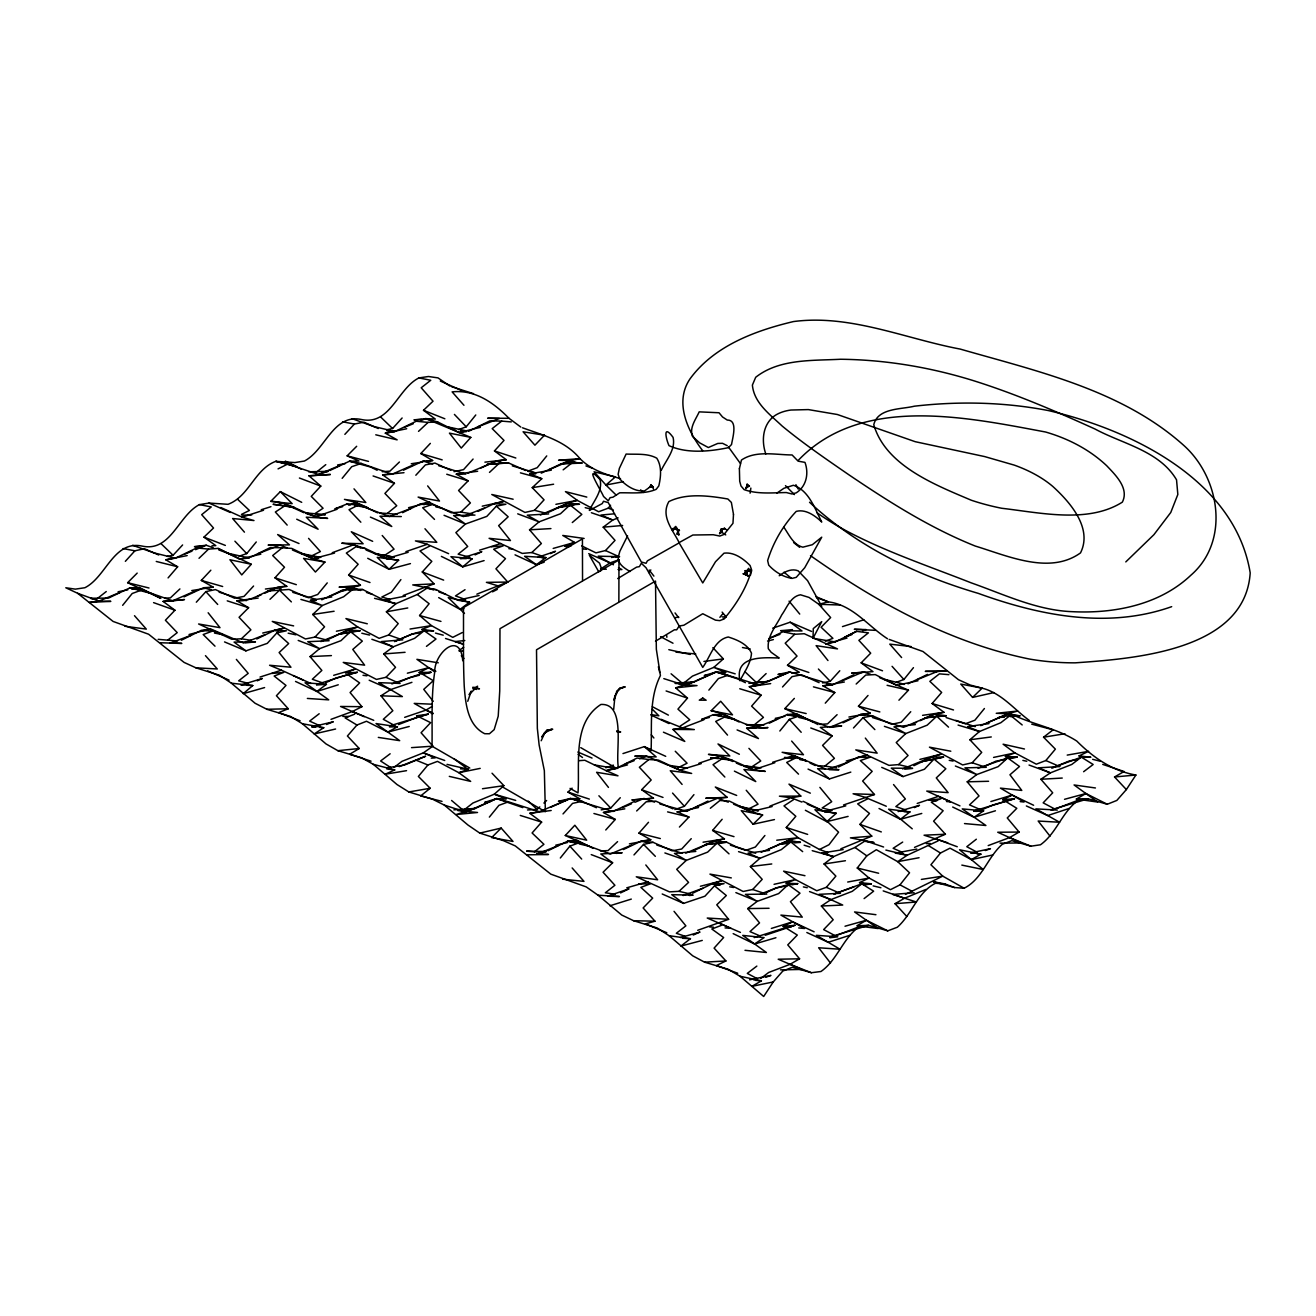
<?xml version="1.0" encoding="UTF-8"?>
<svg xmlns="http://www.w3.org/2000/svg" width="1316" height="1316" viewBox="0 0 1316 1316"><rect width="100%" height="100%" fill="white"/><g stroke="black" fill="none" stroke-linecap="round" stroke-linejoin="round"><path stroke-width="1.5" d="M618.865 601.577L618.981 559.974L499.981 628.686L499.735 691.015L498.221 716.167L494.174 729.64L489.437 733.769L484.716 733.719C467.476 725.165 465.502 703.254 464.235 686.13C463.018 659.974 463.693 633.753 463.446 607.581L582.429 538.886L582.544 580.603M721.694 530.463L721.53 532.635L722.451 528.637M750.564 575.043L750.86 571.786M745.991 574.549L746.485 570.799L746.649 574.615M600.524 571.226L601.067 567.443L599.52 563.133L589.354 555.237L598.796 571.884M462.739 660.78C460.32 629.657 434.181 653.46 434.757 671.736C430.974 696.361 432.438 721.398 432.01 746.205L469.779 768.05M750.087 493.171L750.86 488.072M746.517 487.479L747.241 483.926L746.271 488.581M746.024 574.977L748.639 568.347L744.741 573.48M467.739 701.296L471.293 691.097L469.105 694.683L477.609 686.195L472.888 688.794L477.132 688.054L473.99 687.462M541.189 740.744L544.725 732.93L541.764 736.993L547.226 730.035L544.248 733.094L551.42 729.393L547.16 730.298M747.274 486.788L748.294 484.831L745.629 488.499L749.117 485.604M627.584 535.842L619.803 551.42L618.175 557.573C618.257 564.548 624.755 568.38 630.068 571.522M661.306 470.19C666.192 459.876 675.947 449.43 673.068 437.356C663.001 423.818 665.534 437.948 669.021 445.663C686.903 453.806 709.489 451.585 728.472 447.654L731.531 444.512C732.667 437.586 738.128 419.837 727.238 420.051L722.517 416.958L719.03 412.763L699.207 411.859C695.736 419.491 689.107 427.782 692.561 436.517L699.651 442.85L708.337 447.539L717.779 443.443L722.517 443.311L727.238 445.68M674.121 529.016L675.766 526.384L673.101 530.052M1015.853 716.217C1035.955 725.083 1058.179 729.064 1076.768 741.056C1093.251 757.555 1112.514 771.028 1135.905 775.025L1126.364 789.567L1116.823 800.441L1107.266 804.257L1088.184 798.796L1078.643 800.013C1062.111 811.561 1056.847 833.061 1040.463 844.79L1030.922 846.188L1011.84 840.661L1002.298 844.28C987.526 857.226 982.295 879.137 964.118 888.234L954.577 887.543L945.02 883.957L935.479 883.266C917.301 892.38 912.07 914.275 897.315 927.237L887.757 930.84L868.675 925.329L859.134 926.727C842.75 938.44 837.486 959.94 820.954 971.504L811.413 972.721L792.331 967.26L782.79 971.06L773.232 981.95L763.691 996.475L740.036 976.242L728.209 969.267L704.553 962.16L692.726 955.827L669.071 935.692L657.243 928.027L633.572 920.707L621.744 915.048L598.089 895.225L586.262 886.918L550.779 874.137L515.296 845.925L503.469 840.677L479.797 833.11L467.97 825.033L444.315 805.079L432.487 799.174L408.832 791.952L397.004 784.533L373.349 764.333L361.522 757.769L337.867 750.679L326.039 743.935L302.367 723.718L290.54 716.463L266.885 709.291L255.057 703.237L231.402 683.201L219.575 675.273L195.919 667.821L184.092 662.409L148.593 634.213L113.11 621.448L77.628 593.286L65.8 587.775L75.341 589.14L84.882 587.726C106.218 577.033 113.571 540.119 142.144 546.091C170.735 552.325 178.302 515.527 199.407 504.62L208.964 503.074L228.046 504.308C249.234 496.395 254.58 469.253 275.768 461.34L294.85 462.574L304.391 461.044C325.513 450.121 333.08 413.323 361.653 419.557C390.243 425.529 397.596 388.615 418.916 377.922L428.473 376.508L438.014 377.889L449.842 386.032M615.51 694.289L617.303 691.591L613.93 700.161L615 695.572L613.667 709.571M615.625 694.206L619.672 688.449L616.48 691.722L620.741 688.367L624.935 686.936L620.264 687.972L622.172 688.284M678.151 530.743L677.115 534.461L677.97 529.756L678.859 535.168L677.46 529.164L677.97 530.759L676.243 528.275L678.447 530.726L675.322 528.308M719.474 533.786L721.941 530.299M649.101 487.644L644.593 490.868C635.036 491.921 625.725 485.588 619.556 478.662L618.142 474.286L619.359 468.381L626.12 454.053C636.352 454.579 647.521 453.066 656.783 458.182C661.964 466.325 660.928 476.968 658.79 485.949L656.174 489.338C644.791 494.24 631.828 492.579 619.688 492.809L612.976 497.185L610.081 497.678L608.255 500.837L603.518 496.445C601.84 491.888 582.659 461.094 600.03 479.534C602.942 490.819 593.894 500.738 589.354 510.444L602.267 503.567L603.518 501.264L608.255 502.613L641.336 561.998L646.057 563.297L647.39 560.863L679.138 542.883L702.76 582.955L715.509 561.735L724.014 553.181C733.999 551.832 743.425 558.708 750.071 565.518L751.601 569.844C746.682 587.923 736.121 604.751 724.014 618.981L719.77 620.626L715.509 620.165L702.76 613.733L683.859 625.232L679.138 626.021L676.671 629.838L674.417 629.788L655.5 641.205M719.72 533.441L722.912 528.983M400.903 579.599L391.362 592.249L381.821 597.02L389.701 599.323M648.837 572.575L650.844 569.943M857.259 868.017L866.8 855.844L876.341 849.725L897.709 861.651L909.537 872.804L899.996 884.846L890.455 889.682L869.086 878.035L857.259 868.017L878.627 873.248M122.651 605.327L132.209 593.5L141.75 589.979L172.659 600.82L184.487 599.553L163.118 601.412L174.946 610.229L165.405 620.247L177.232 632.634L167.691 640.152L158.15 639.346M458.61 429.608L466.242 426.795L475.783 414.968M462.327 632.535L452.786 637.355L431.418 625.61L419.59 615.51L429.131 603.699L417.304 594.503L395.935 603.666L386.394 611.792L398.222 623.603L388.681 634.97L379.123 638.342L357.755 627.025L345.927 618.553L367.296 623.784M719.901 617.336L722.764 613.782M560.32 857.999L569.861 846.155L579.402 842.651L610.328 854.018L631.696 845.053M896.262 682.297L903.895 679.5L913.452 667.656M546.749 455.912L537.208 467.69L527.667 471.21L535.546 473.053M489.355 817.104L498.896 805.359L508.437 801.822L539.346 811.709L570.272 798.532L579.813 798.796L567.986 792.1L572.082 788.152M961.832 865.106L983.2 869.514L971.373 859.628L950.004 848.162L940.463 853.031L930.922 864.777L942.75 876.143L964.118 888.234M984.417 708.518L974.876 720.23L965.335 723.767L946.072 717.549M239.101 556.207L246.734 553.592L256.275 541.962M342.16 478.333L351.717 466.703L361.258 463.429L392.168 474.204L413.537 464.778M674.845 809.57L684.386 806.297L693.943 794.65M779.829 731.005L789.37 719.359L798.911 716.085L828.06 726.777M327.24 582.889L317.699 594.487L308.158 597.777M586.804 497.086L565.436 491.625L577.263 500.36L598.632 511.76L608.189 508.173L610.575 505.278M708.863 690.127L718.404 678.562L727.945 675.273L758.855 685.06L789.781 671.917L832.518 684.846L853.903 674.713M764.909 835.495L755.368 847.027L745.827 850.333L730.446 845.185M449.299 776.374L470.667 781.408L458.84 772.706L437.471 761.372L427.914 764.991L418.373 776.456L430.2 788.268L420.659 795.933L442.028 801.395M1024.473 749.001L1003.105 744.198L1014.932 752.9L1036.301 764.185L1045.842 760.533L1055.383 749.133L1043.555 737.207L1053.096 729.821L1031.728 724.145M804.964 875.699L783.596 871.159L795.423 879.582L816.792 890.751L826.333 887.329L835.874 876.111L824.046 863.987L833.587 856.601L854.972 847.471L864.513 841.269L874.054 842.553L850.399 837.864L871.768 836.137L859.94 824.375L869.481 813.436L857.654 803.879L867.195 799.092M798.401 460.222C861.289 394.455 966.553 417.254 1045.578 432.01C1068.115 438.524 1089.582 449.546 1106.707 465.732C1115.475 475.01 1129.391 488.318 1122.351 502.136C1088.102 523.817 1039.936 512.648 1001.739 508.272A172.215 99.424 0 0 1 971.29 500.228C935.314 484.897 885.635 465.782 873.775 424.673C877.805 407.861 900.999 409.506 914.324 406.2C958.887 401.067 1004.322 402.054 1048.424 410.576C1131.151 429.707 1235.017 480.011 1250.2 572.888C1245.15 650.746 1134.162 658.691 1075.271 662.836A156.193 90.179 0 0 1 1029.326 659.02C949.543 642.702 876.489 602.185 810.491 555.648M827.928 852.538L819.49 849.494L798.105 837.7L786.277 827.484L795.818 816.298L783.991 805.885L793.532 799.651M168.086 577.905L177.644 566.768L165.816 559.793L187.185 555.582M685.768 853.163L714.901 840.792L724.442 838.901L712.614 830.412L722.155 819.276M872.409 717.516L903.5 727.337L934.409 714.144L943.95 712.285L932.123 703.501L941.664 692.446L929.836 681.359L939.394 673.858L948.935 674.647M675.322 683.218L694.749 681.704L675.651 687.873L687.478 698.105L677.937 709.127L689.765 719.819L680.224 726.07M378.317 737.404L399.686 740.661L387.858 732.091L366.49 721.25L356.949 725.034L347.408 736.006L359.235 748.508L349.694 754.265L371.063 761.174M752.949 684.254L758.855 685.06L749.314 686.705L761.141 695.21L751.601 706.149L763.428 717.417L753.887 725.165L746.254 724.672L763.774 724.869M539.346 811.709L529.805 813.321L541.633 822.122L532.092 832.979L543.919 844.313L534.378 851.83L526.745 851.189M629.41 843.869L650.778 839.789L638.951 833.11L648.508 822.286M848.919 717.023L870.287 713.19L858.46 706.215L868.017 695.457M321.762 599.783L341.354 590.687L360.452 585.258L348.625 574.993L358.166 564.268L346.338 553.082L355.879 546.814L365.42 548.558L386.789 558.543L398.616 560.238L389.075 569.318L367.707 558.297M470.815 437.389L461.258 448.065L449.43 433.129L470.815 437.389L425.775 418.636L413.948 419.87L421.712 419.574M251.307 564.268L241.749 574.911L229.922 559.744L251.307 564.268L218.094 548.427L208.553 549.101L196.726 547.95L175.357 558.165L165.816 559.793M196.314 602.202L205.872 591.641L215.413 589.584L234.495 598.204L244.036 596.378L253.577 586.031M208.142 612.763L219.986 627.666L198.601 623.981L231.813 639.28L241.354 638.786L250.895 629.854L239.068 617.319L248.609 607.712L236.781 600.738C254.811 602.613 268.629 585.817 286.789 586.344L274.962 577.823L284.503 567.245L272.675 555.533L282.216 547.785L291.757 548.41L313.126 558.724L324.953 562.08L315.412 572.032L303.585 558.379L324.953 562.08M473.086 459.054L463.545 469.631L454.004 471.671M403.19 595.49L434.115 583.843L422.272 571.966L431.829 561.389L420.001 550.976L429.542 546.189M825.264 703.155L834.805 692.561L822.977 685.866L844.346 682.017M563.018 813.93L572.559 803.385L582.1 801.312L596.411 807.728M605.755 829.985L615.296 819.44L603.468 812.466L624.837 808.846M633.983 854.923L643.524 844.395L653.065 842.322L672.163 850.843L681.704 849.001L691.245 838.67M822.599 682.955L830.231 681.293L839.789 670.749M910.754 711.709L901.213 722.237L891.672 724.31L872.574 715.789L860.746 714.407L842.947 722.829M125.349 561.323L134.89 550.812L144.431 548.723L158.759 555.007M386.855 429.756L392.579 428.506L402.12 417.995M467.608 473.267L496.757 460.913L506.298 459.728L494.471 450.927L504.012 440.416L492.184 428.621L501.725 421.104L511.266 421.926M256.735 638.984L274.55 630.348L286.378 630.792L276.837 632.914L267.296 643.36L245.928 650.861L224.542 641.928M513.141 499.225L491.773 494.487L524.969 512.434L534.526 510.312L544.067 499.85L532.24 487.66L541.781 478.695L529.953 473.809L551.322 470.157M415.823 475.24L425.381 464.893L434.922 463.067L450.829 470.256M692.627 893.251L712.219 883.71L724.047 883.645L714.506 885.832L704.948 896.196L683.58 903.401L662.211 893.992M950.81 751.222L929.441 747.159L962.638 764.941L972.179 762.754L981.72 752.39L969.892 739.773L979.449 731.515L1000.818 722.731L1010.359 715.295L1019.9 715.855L1010.195 716.628M601.182 809.883L610.723 808.057L620.28 797.71M782.526 686.968L792.067 676.621L801.609 674.795L819.111 682.659M853.492 727.962L863.033 717.631L872.574 715.789M167.346 556.388L173.07 555.253L182.611 544.956M344.858 434.362L354.399 424.048L363.94 422.189L378.268 428.522M308.964 475.8L330.332 474.484L308.964 475.8L320.791 486.098L311.25 496.395L323.078 508.256L315.133 513.47M565.288 835.512L574.845 825.247L586.673 840.184L565.288 835.512L588.959 846.204L579.237 843.934M293.632 625.89L272.264 621.415L305.46 638.967L315.017 637.059L324.559 626.811L312.731 614.473L322.272 605.524L343.641 596.74L353.181 589.042L362.739 589.535L384.108 600.211L395.935 603.666L374.566 598.352M478.037 511.414L494.059 503.683L505.887 504.258L496.346 506.166L486.805 516.398L465.436 524.031L455.879 532.618L467.706 546.469L458.165 554.168L469.993 557.277M812.663 721.859L784.797 708.633L794.354 698.401M209.244 587.726L213.126 587.101L201.299 580.405L210.84 570.206M426.795 461.39L432.635 460.518L420.807 453.543L430.348 443.377M581.705 545.893L595.951 552.868L605.492 550.549L615.033 540.383L603.205 527.173L612.746 520.034L618.092 517.879M731.301 877.904L709.933 874.104L743.129 891.475L752.67 889.501L762.211 879.335L750.383 866.57L759.941 858.328L781.309 849.626L790.85 841.96L800.391 842.339L794.568 842.865M403.996 472.691L382.627 474.829L394.455 483.334L384.914 493.434L396.741 505.739L387.2 513.487L379.567 512.993M898.927 700.211L908.468 690.193L879.466 677.543M320.857 641.583L338.673 634.296L350.5 631.647L362.328 641.122L352.787 649.43L364.614 665.156L343.246 662.409L376.442 679.418L385.983 677.312L395.524 667.327L383.696 653.953L393.237 646.814L414.622 638.309L424.163 630.742L433.704 630.89L421.877 629.443L431.418 625.61L410.049 629.032M679.418 827.04L688.959 817.055L677.131 811.906L698.5 807.547M296.725 519.228L318.11 529.229L306.283 517.188L327.651 518.372C307.335 517.78 291.247 501.676 270.783 501.347L280.341 491.625L301.709 502.334M653.476 798.22L632.108 799.931L653.476 798.22L641.649 789.699L651.19 779.977L639.362 767.261L648.903 759.513L658.444 760.122L679.829 770.09L691.657 773.446L670.272 770.748L682.099 784.418M863.263 672.295L851.617 673.085L872.985 671.637L861.158 662.836L870.698 653.164L858.871 640.366L868.412 632.848L856.584 631.351L844.757 637.174L851.88 634.641M477.659 471.26L456.29 474.171L468.118 480.866L458.577 490.506L470.404 502.909L460.863 512.089L451.322 512.779L418.11 497.086L439.495 501.034L427.651 485.9M91.051 598.254L108.537 598.073L129.922 587.857L139.463 587.561L160.832 598.352L127.636 582.692L137.177 573.102M329.839 470.519L349.431 461.225L358.972 460.995L347.144 455.846L356.685 446.288M501.182 828.077L491.641 837.585L513.01 841.45L501.182 828.077L479.797 833.11M711.15 710.739L720.691 701.247L732.519 714.868L711.15 710.739C730.709 714.358 747.439 729.87 768.001 727.584L746.633 728.241L758.46 738.556L737.092 729.936M831.811 727.172L841.664 725.922L820.296 727.403L832.123 735.907L822.582 745.415L834.41 758.361L824.852 766.109L817.22 765.632M616.233 853.393L622.155 852.752L600.787 853.969L612.614 862.77L603.073 872.228L614.901 885.273L605.344 892.774L615.214 894.271M889.188 639.428L922.993 651.519L958.476 679.714L970.303 685.06L982.131 688.169L960.762 684.073L972.59 697.414L982.131 688.169C1001.427 692.973 1013.994 709.308 1029.441 720.559M762.622 814.999L741.253 810.64L753.081 824.244L762.622 814.999L750.794 811.61L733.621 804.175M1125.789 561.916L1153.902 534.691L1170.763 512.483L1177.836 494.471L1176.537 479.83C1159.445 450.796 1122.861 444.051 1095.077 429.049C1055.284 411.02 1015.064 393.698 973.33 380.62C930.346 367.279 885.553 359.745 840.529 359.252C812.071 360.765 779.302 358.659 755.697 377.281L752.39 385.078C753.986 403.009 770.09 414.589 782.181 426.055C803.336 443.525 826.02 459.037 848.606 474.599C888.777 501.758 930.083 527.979 975.271 546.058C1007.661 555.878 1049.592 575.125 1080.502 552.901C1092.856 528.226 1070.204 502.35 1052.915 486.542A127.965 73.877 0 0 0 1014.291 465.124L984.681 456.586L915.196 441.683L837.354 414.507L808.337 409.589L790.883 410.033A29.955 17.289 0 0 0 771.62 418.274C762.326 427.503 761.701 442.192 765.797 454.004M199.012 558.297L208.553 549.101M399.422 461.998L389.881 471.177L382.249 471.72M791.558 673.052L799.322 672.229L787.494 665.254L797.035 656.075L785.208 643.195L794.749 634.263L804.29 633.736L837.502 648.903L816.117 645.646L827.961 660.533M636.664 810.969L646.222 801.773L655.763 801.099L672.937 808.83M837.091 714.687L827.55 723.882L819.917 724.425M269.977 599.323L279.518 590.16L291.362 601.905M211.925 545.827L215.808 545.63L203.98 537.125L213.521 528.012L201.693 514.671L211.251 506.94L199.407 504.62M766.126 673.578L756.585 682.724L748.936 683.317L768.412 681.375L789.781 671.917L777.953 674.483L785.718 673.66M865.319 738.079L877.147 753.147L855.778 749.873L888.974 765.369L898.515 764.612L908.073 755.483L896.229 742.537L905.786 733.555L927.155 725.182L936.696 716.282L946.237 715.74L934.409 714.144L920.164 720.675M420.429 420.807L425.775 418.636L435.316 419.08L423.489 410.279L433.03 401.199L421.202 387.776L430.743 380.275L418.916 377.922M496.346 506.166L508.173 516.793L498.632 525.66L510.46 540.547L489.091 538.31L522.288 553.427L531.829 552.539L541.37 543.524L529.542 529.822L539.083 521.86L560.468 513.75L570.009 504.933L579.55 504.258L567.722 503.304L540.366 514.967M617.582 841.631L608.041 850.597L600.409 850.958M856.173 684.024L865.731 675.059L875.272 674.598L896.64 685.34L918.009 680.75M179.914 588.926L170.373 597.892L164.648 598.171M418.521 431.368L428.062 422.403L437.603 421.926L458.971 432.536L466.621 431.566M489.486 472.395L499.027 463.446L508.585 462.952L525.758 470.519M527.519 809.965L537.076 809.439L539.79 806.889M543.886 803.056L546.617 800.506M645.811 864.957L657.638 879.795L636.27 876.785L669.466 891.87L679.007 891.327L688.564 882.411L676.72 869.333L686.278 860.384L707.646 852.126L717.187 842.997L726.728 842.24L736.269 846.83L755.713 853.245M492.036 773.216L503.864 785.668L494.322 794.19L472.954 803.007L463.413 810.459L451.585 800.473M712.861 647.653L723.372 658.872L713.831 667.376L692.463 676.111L682.922 683.777L671.094 673.792M805.376 810.278L826.744 821.645L836.285 813.288L814.917 809.735L838.572 832.189L829.031 844.707L819.49 849.494M231.402 683.201L252.771 685.537L243.23 693.664L264.598 687.577M572.295 522.534L581.837 514.408L570.009 504.933L558.181 507.565L573.727 505.163M677.674 531.977L678.941 530.907M322.469 682.84L312.32 679.253L321.861 670.436L310.033 656.602L319.574 648.673L340.959 640.678L350.5 631.647L360.041 630.759L348.214 629.986L338.673 634.296L360.041 630.759M749.791 569.302L745.333 571.934L750.663 570.108M710.327 808.271L719.885 800.523L729.426 801.115L750.794 811.61L772.163 806.56M316.218 472.362L325.776 464.647M976.34 839.213L966.799 846.714L976.949 852.11M106.267 591.542L96.71 599.043L90.985 598.583M722.879 619.31L726.07 616.826L722.122 612.105M563.149 469.845L572.69 462.377L582.248 463.051L560.863 463.972L541.271 473.151M864.102 898.598L873.643 891.179L861.815 883.809L833.966 894.041M669.071 935.692L690.439 938.686L680.898 946.072L702.267 940.414M879.022 808.485L900.407 819.292L909.948 811.906L888.58 809.175L912.235 828.817M319.179 713.749L309.638 721.102L319.772 725.725M426.45 646.353L435.991 639.017L424.163 630.742L412.336 633.983L394.52 641.501M394.027 767.442L401.972 761.339L423.357 752.851L432.898 746.172L421.071 732.749L430.612 722.665L418.784 716.726L398.501 724.573M756.848 966.092L747.291 973.396L757.44 978.791M1033.619 805.26L1012.234 795.078L1002.693 799.733L1014.521 798.73L993.152 804.931L981.325 810.014L969.497 804.899L979.038 795.966L967.211 781.819L976.752 774.565L998.12 766.669L1007.678 757.934L1017.219 757.128L1005.391 756.585L1014.932 752.9L993.564 757.424M760.122 935.989L749.988 931.613L759.529 922.894L747.702 908.583L757.243 901.345L778.611 893.597L788.169 884.648L797.71 883.645L785.882 883.266L795.423 879.582L774.055 884.319M438.672 597.612L460.057 609.357L469.598 602.152L448.23 597.629L464.482 613.453M760.714 978.479L768.676 972.475L790.044 964.332L799.585 958.788L787.758 944.888L797.299 935.067L785.471 927.698L754.216 937.584M1083.611 771.719L1093.152 764.497L1081.324 757.144L1052.899 767.639M390.145 753.772L380.604 760.977L390.737 767.573M295.524 681.441L316.893 691.476L326.434 684.336L305.065 682.79L328.72 699.865L307.352 698.434M544.166 562.212L536.402 564.696L524.574 556.29L545.943 557.556L536.402 564.696L515.033 554.842M776.95 493.072L783.941 488.269L793.4 485.275C808.83 490.292 814.818 508.618 821.743 522.057C815.262 515.773 805.77 508.864 796.246 511.381C783.267 525.1 773.134 542.537 767.639 560.583L768.741 565.156C774.762 571.802 783.119 576.984 792.002 578.398L796.246 577.346L804.75 567.69L821.743 537.175L812.317 544.725L802.842 547.176C793.285 544.824 789.09 534.724 783.941 527.338M779.22 575.75C784.5 571.802 791.492 568.15 798.121 570.815L807.58 580.652L821.743 606.331L808.995 597.415L800.506 594.799C790.603 596.395 786.919 607.762 781.72 614.934C776.407 625.659 766.883 636.187 768.297 648.706L771.143 652.275L779.22 658.033C762.326 657.391 734.575 655.779 739.921 680.717C744.461 671.917 750.811 663.346 751.502 653.213C747.554 644.083 737.141 639.806 728.258 636.993C714.292 639.823 710.196 657.079 702.76 667.409L646.057 567.772L641.336 563.297L639.379 566.653L636.599 567.13L617.697 578.596M672.509 530.496L676.753 527.469L672.032 529.723L676.276 528.588L673.134 528.407M733.177 933.636L754.562 944.016L764.102 937.601L742.734 935.396L766.389 952.488L745.004 950.317M829.754 937.288L835.479 935.873L823.651 929.59L833.192 919.752L821.365 906.017L830.906 899.618L852.275 891.327L861.815 883.809L871.373 883.793L863.592 885.175M952.685 807.037L974.07 817.269L983.611 810.853L962.243 808.896L985.898 825.494L964.513 823.569M1051.171 810.146L1054.988 809.126L1043.16 802.842L1052.701 792.808L1040.874 779.269L1050.415 772.854L1071.783 764.448L1081.324 757.144L1090.882 757.276L1079.054 755.91L1088.595 751.321L1067.21 755.104M284.898 505.772L273.07 504.291L294.455 507.548L284.898 505.772L275.357 512.023L287.184 525.1M366.062 549.989L374.961 553.674L384.502 555.418L394.06 549.167L382.216 535.497M734.394 771.127L755.762 781.572L743.935 769.531L765.32 771.406L753.476 769.778L732.107 760.22L722.566 758.427L713.025 764.695L724.853 777.032M761.092 767.935L743.606 765.682L751.206 767.228L760.747 760.961L748.919 748.36M417.304 594.503L426.845 588.285L436.386 589.732L457.771 600.228L469.598 602.152M465.025 589.683L455.484 595.918L465.617 599.619M302.367 723.718L323.752 727.715L314.195 733.95L335.58 729.015M458.955 650.482L463.725 647.357M902.694 842.075L893.136 848.294L901.592 852.011M395.129 725.823L383.301 719.293L392.842 710.722L381.015 695.802L390.556 689.617L411.924 682.33M618.964 559.761L610.065 562.87L600.524 569.055L606.347 569.186M724.458 528.16L720.197 530.891L722.023 529.756M404.67 717.335L426.039 710.097L432.405 706.281M887.757 930.84L866.389 920.246L856.848 925.79L868.675 925.329L829.82 936.976M988.184 845.596L1009.553 837.601L1019.094 832.057L1007.266 817.96L1016.807 808.32L1004.98 800.95M1095.438 787.971L1074.07 784.961L1097.725 802.069L1076.356 799.059L1085.897 793.515L1107.266 804.257M1126.364 789.567L1114.537 776.966L1124.078 771.489L1102.709 764.382M971.373 859.628L980.913 854.15L959.545 849.758L971.373 859.628L992.741 854.989M906.856 916.512L895.028 903.697L904.569 898.219L925.938 889.419M740.036 976.242L761.405 980.881L751.864 986.358L773.232 981.95M387.858 732.091L397.416 726.81L376.031 723.553L387.858 732.091L409.243 726.465M905.457 894.403L942.75 876.143L921.365 879.417M919.078 857.719L897.709 861.651L907.25 855.219L938.176 840.858M492.562 591.822L497.333 589.42M423.078 673.118L419.179 672.492L428.736 667.689L435.859 671.308M331.007 719.342L352.375 711.512L361.916 706.708L350.089 692.545L359.63 682.922L347.802 674.615L316.547 684.485M278.054 468.874L287.595 464.104L318.505 474.451L328.046 471.358L308.618 471.77M241.47 514.408L249.415 510.444L237.587 499.29M825.362 768.873L805.77 760.467L796.229 757.687L786.688 762.457L798.516 774.137M748.508 808.929L758.361 810.82L738.967 806.165L748.508 808.929L758.049 804.175L746.221 790.258M410.855 508.486L389.487 516.546L358.561 504.949L349.02 509.72L360.847 522.205M310.839 556.306L320.397 551.552L308.569 538.376M725.083 717.319L734.805 719.49L725.264 716.694L715.707 721.448L727.534 735.101M677.543 767.985L687.084 763.231L675.256 751.255M847.043 638.046L825.675 644.034L835.216 641.928L856.584 631.351M181.295 640.25L200.887 630.578L210.428 628.851L243.641 643.063L265.01 634.69M617.484 767.721L637.076 758.049L648.903 759.513M838.473 766.998L858.065 757.309L867.606 755.039L846.237 761.01M402.581 512.681L420.396 503.913L429.937 502.235L408.569 507.68M468.529 431.335L489.897 420.84L501.725 421.104M620.56 892.922L629.015 888.793L607.63 896.212L619.458 896.525L598.089 895.225M250.797 557.112L270.389 547.538L282.216 547.785M768.676 638.721L782.921 631.779L794.749 634.263M547.982 850.728L567.574 841.204L577.132 840.365L593.154 848.376M790.965 927.188L783.185 926.448L792.726 921.792L814.111 931.81M913.913 765.682L931.728 757.029L941.269 754.134L919.9 759.398M769.284 723.175L787.083 714.555L796.641 713.782L818.009 724.557M907.974 683.843L927.55 674.368M680.767 810.459L686.672 811.33L708.041 801.066M914.521 847.372L945.431 834.245L933.603 821.184L943.144 810.755L931.317 802.234L940.858 798.796L929.03 800.194L936.811 800.802M863.428 883.546L859.545 882.625L869.086 878.035L847.701 882.033M721.349 925.378L711.808 929.014L723.635 937.535L714.095 948.112L725.922 960.96L716.381 965.549L737.75 973.248M623.439 849.527L641.237 841.039L650.778 839.789M336.386 631.219L357.755 627.025L348.214 629.986L326.845 640.086L315.017 637.059M475.076 554.891L481.82 551.7L460.452 558.527L466.374 558.626M548.13 512.5L567.722 503.304L577.263 500.36L555.895 504.324M634.394 801.444L613.009 811.479L570.272 798.532L558.445 801.296L566.209 800.375M183.993 596.888L203.585 587.726L213.126 587.101M766.192 892.659L776.325 887.922L788.169 884.648L799.996 893.202L790.439 901.674L802.266 917.137L780.898 915.097L804.553 928.504L798.73 927.945M257.245 680.816L262.312 678.447L240.943 685.077L246.668 684.402M403.502 470.174L423.094 461.094L432.635 460.518M693.532 850.679L714.901 840.792L726.728 842.24L705.36 844.609L717.187 842.997L729.015 853.854M550.417 553.608L555.484 551.289L537.997 557.244M325.842 682.659L335.975 678.02L357.36 672.295L345.516 673.052L355.073 669.104L333.688 675.305M913.041 723.948L916.594 722.303M696.526 680.898L716.118 671.982L725.659 672.558L713.831 667.376L735.2 673.841M980.716 725.642L1008.072 713.733L1017.613 711.035L996.245 713.305L1008.072 713.733L1019.9 715.855M257.656 596.411L261.21 594.799M264.779 593.187L277.248 587.545L281.131 588.745M373.349 764.333L394.718 769.926L385.177 774.236L406.545 770.666M550.68 807.3L570.272 798.532L582.1 801.312M761.207 852.275L788.564 840.398L798.105 837.7L776.736 840.217M480.718 468.085L496.757 460.913L502.58 462.771M914.423 807.58L919.489 805.31L898.121 811.561M768.972 849.1L788.564 840.398L800.391 842.339M693.219 935.051L699.98 932.057L680.553 937.551M394.784 641.484L412.336 633.983L420.1 632.848M986.704 723.126L1008.072 713.733L1011.955 714.966M194.028 591.509L172.659 600.82L163.118 601.412M329.526 596.493L350.895 587.232L360.617 590.489M622.567 807.662L631.466 803.813M635.019 802.266L643.935 798.434L654.611 802.151M765.188 935.281L795.012 925.28L783.185 926.448M549.035 469.73L570.404 460.584L579.961 458.626C590.966 469.845 605.804 474.615 620.51 478.613M829.837 727.419L851.205 718.306M842.075 680.915L863.444 671.818L870.567 674.351M840.858 848.804L871.768 836.137M318.505 474.451L339.89 465.436M1171.684 606.66C1108.105 629.229 1039.92 615.724 978.364 593.401C916.545 575.256 856.979 546.485 809.537 502.251M386.772 767.853L404.259 765.122L425.644 756.239L399.192 766.636M184.898 554.102L192.021 551.141M195.591 549.66L206.267 545.235L213.389 547.884M120.381 592.2L98.996 601.083L89.455 602.415L110.824 601.363L98.996 601.083L77.628 593.286M568.923 546.897L565.025 546.354L574.582 542.406L562.755 535.447L584.123 538.458M696.213 807.037L717.598 798.22L727.139 797.332L715.312 787.017L736.68 795.44M834.344 893.959L853.887 886.902M404.407 427.371L413.306 423.719M1051.698 768.133L1069.497 760.878L1077.278 759.562M777.542 718.914L756.174 727.6L746.633 728.241M917.515 679.55L937.107 671.604L946.648 670.716L925.28 671.357L937.107 671.604M358.561 504.949L346.733 504.094L334.906 508.848L342.686 506.627M476.853 594.158L507.762 582.067L495.935 568.808L505.492 558.658L493.648 549.233L503.205 545.86L491.378 546.749M271.869 673.447L283.697 672.427L274.139 676.029L285.983 685.439L276.426 695.736L288.253 708.765L278.712 712.581L300.097 720.773M527.124 854.841L548.492 854.446L536.665 854.216L558.033 845.678M424.278 504.67L420.396 503.913L432.224 504.456L463.15 516.481L484.518 507.96M326.533 724.474L333.293 721.777L311.925 726.86L315.856 727.139M258.561 553.526L279.93 545.087L287.053 547.9M978.035 768.231L1007.678 757.934L1019.505 766.488L1009.948 774.779L1021.775 790.423L1000.407 788.12L1024.062 802.036L1020.18 801.609M354.662 714.177L345.121 717.911L356.949 725.034M478.07 426.762L499.438 418.488L487.611 418.258L508.979 418.291L520.807 427.058M769.876 806.149L789.468 798.532M760.303 894.14L776.325 887.922L787.988 885.586M859.134 926.727L837.173 935.215M697.694 930.297L728.62 919.325L716.776 904.816L726.333 895.538L714.506 885.832M1078.643 800.013L1056.682 808.468M703.879 719.77L682.51 727.945L672.97 729.426L684.797 741.434L663.428 732.19M771.094 637.701L779.993 634.328M785.339 632.305L792.462 629.624L780.635 630.709L802.003 630.956L790.176 622.205L772.689 628.193M902.595 768.955L931.728 757.029L943.556 757.111L922.187 761.553L943.556 757.111M332.224 552.72L353.593 544.808L365.42 548.558M825.297 641.172L832.929 638.342L821.102 627.255L830.643 617.566L818.815 604.291L828.356 601.873C852.965 604.982 867.968 626.136 887.494 638.754M191.346 635.233L169.978 643.146L181.805 643.392L160.437 642.767M214.492 633.078L222.256 634.509L212.715 631.022L203.174 634.542L215.001 646.172M683.086 895.538L702.678 888.3M985.388 850.531L990.455 848.672L971.027 852.867M625.248 763.938L634.148 760.697M639.494 758.756L646.617 756.157L667.985 765.188M765.879 977.245L770.946 975.403L749.577 979.811M843.54 804.964L874.466 794.535L862.638 781.046L872.179 771.373L860.351 760.582L869.892 757.276L858.065 757.309M447.012 764.382L468.381 769.284L458.84 772.706L480.208 768.38M576.244 462.59L570.404 460.584L560.863 463.972L572.69 462.377M862.572 630.841L866.125 629.574L854.298 629.295L862.079 629.673M828.932 769.005L848.524 762.046M337.192 509.226L315.824 516.76L305.674 513.306M391.839 683.925L421.465 673.562L431.006 672.328L423.242 674.269M605.788 767.771L613.42 765.139M432.224 504.456L422.683 507.746L434.51 519.409M746.188 487.298L749.528 486.147M881.72 767.376L903.089 776.588L924.457 769.235L934.015 759.085L945.842 768.791L936.285 777.92L948.129 792.627L926.744 791.08L959.956 805.902M405.887 551.634L427.256 544.298L448.624 553.674M422.321 716.101L416.498 715.822L428.325 714.111L389.47 725.971M698.911 763.231L720.28 755.993L732.107 760.22L722.402 759.102M917.203 803.434L938.571 796.312L950.399 801.839L946.517 801.543M1051.27 809.751L1088.184 798.796L1076.356 799.059M1069.102 808.452L1047.733 815.558L1026.348 805.951M774.861 762.721L753.476 769.778L743.343 766.044M622.962 753.575L644.33 746.616L665.715 756.322M220.792 507.499L242.16 517.172L263.529 510.246M849.593 935.363L828.225 942.289L806.84 932.518M260.042 677.049L281.41 670.173L302.779 679.944M808.057 769.087L829.425 778.94L850.81 772.114M649.314 487.265L652.473 486.262M842.47 626.597L863.839 619.787M261.242 509.736L270.964 506.66M276.788 504.834L282.627 502.992M479.55 550.203L500.919 543.508M316.893 691.476L338.261 684.797M609.917 905.786L631.302 899.091M973.725 811.018L1014.521 798.73M771.357 928.438L792.726 921.792M772.574 762.277L793.943 755.647L805.77 760.467L799.947 759.661M701.198 763.642L679.829 770.09L669.68 765.896M990.866 801.543L1012.234 795.078M974.07 817.269L995.439 810.788M754.562 944.016L775.93 937.732M384.502 555.418L394.372 557.244L374.961 553.674L386.789 558.543L408.174 552.292M484.107 560.6L462.739 566.867L441.37 556.388M626.729 887.839L648.097 881.671M348.51 504.966L356.274 502.728L368.102 507.762L354.514 505.426M611.595 557.523L615.411 556.438M638.556 883.99L650.384 883.826L640.843 887.379L652.67 898.137L643.129 907.958L654.957 921.2L645.399 923.881L666.784 932.731M553.197 548.427L574.582 542.406M845.02 926.234L866.389 920.246L878.216 928.553L860.73 926.3M418.784 716.726L428.325 714.111M536.665 854.216L546.206 851.6L526.778 851.074M900.407 819.292L921.776 813.452M1064.529 799.305L1085.897 793.515M627.535 764.876L606.166 770.666L584.781 760.253L579.056 760.681M410.444 563.61L389.075 569.318L377.248 557.359L398.616 560.238M807.284 804.191L824.458 811.528L845.826 805.836M292.399 549.989L313.126 558.724L334.511 553.082M189.06 634.509L210.428 628.851M619.589 688.35L624.985 686.936M407.351 673.2L428.736 667.689L434.642 671.802M700.392 886.26L721.76 880.782L712.219 883.71L719.984 885.092M785.471 927.698L795.012 925.28M419.36 675.24L409.638 677.674L397.81 682.659L385.983 677.312M767.557 641.024L773.38 639.592M709.373 717.467L701.592 719.391L713.42 714.703L722.977 714.111L739 721.941M719.079 715.065L722.977 714.111M826.744 821.645L848.113 816.397M347.802 674.615L357.36 672.295M458.971 432.536L480.356 427.355M494.059 503.683L503.6 501.462L482.232 506.183M218.094 548.427L239.463 559.119L260.848 554.168M262.723 633.045L284.091 628.094L274.55 630.348L278.433 631.154M972.59 697.414L993.958 692.561M555.747 845.168L567.41 842.553M571.292 841.664L577.132 840.365M479.139 595.49L457.771 600.228L463.495 600.228M753.081 824.244L774.45 819.572M775.256 718.355L784.978 716.282M788.86 715.443L794.683 714.193M594.339 764.892L615.707 768.61L606.166 770.666L617.994 775.815L596.609 772.295L608.453 787.396M724.935 528.456L720.675 529.345L721.629 529.229M460.057 609.357L463.939 608.551M375.767 434.806L397.152 439.857L385.325 433.178L406.693 428.736M547.357 730.331L552.753 729.261L548.015 730.166L549.15 730.446M791.87 884.813L797.71 883.645M118.095 591.772L127.8 589.848M131.682 589.091L139.463 587.561M539.84 557.458L543.656 556.717L531.829 552.539M405.476 596.099L384.108 600.211L389.832 600.376M1005.556 759.348L995.834 761.191L984.006 766.702L972.179 762.754M1009.438 758.608L1017.219 757.128M885.882 850.07L907.25 855.219L895.423 853.146L916.808 849.067M623.389 481.689L605.903 485.012L594.075 471.802L615.444 476.869L605.903 485.012L616.414 495.326M337.603 464.959L345.368 463.528M800.802 796.098L779.417 796.18L791.261 797.841L800.802 796.098L788.975 784.122L810.343 793.153M386.394 611.792L407.763 607.959M385.325 433.178L394.866 431.516L416.234 421.235L428.062 422.403M682.922 683.777L686.853 683.086M690.801 682.395L694.749 681.704M408.832 791.952L430.2 788.268M465.37 810.113L475.24 808.419L496.609 798.598L506.15 799.092L494.322 794.19L515.691 800.424M973.692 811.314L977.508 810.656M1043.555 737.207L1064.94 733.736M532.24 487.66L553.608 484.222M191.758 590.571L205.345 588.351M615.658 557.326L619.606 556.684L598.237 556.175L613.437 564.778M812.219 850.679L833.587 856.601L821.76 853.064L843.145 849.61M300.903 599.422L322.272 605.524L310.444 600.359L331.813 596.954M703.073 842.207L724.442 838.901M824.046 863.987L845.431 860.73M411.266 463.742L422.913 461.982M312.731 614.473L334.099 611.249M675.322 617.632L678.711 617.105M490.605 801.444L484.781 802.332L496.609 798.598L508.437 801.822M749.314 686.705L770.683 683.613M922.582 715.345L943.95 712.285M482.495 788.728L503.864 785.668M988.99 723.603L967.605 726.613L979.449 731.515L958.064 725.067M353.181 589.042L341.354 590.687L345.253 590.473M708.173 675.009L704.29 675.552L716.118 671.982L727.945 675.273M721.777 673.101L725.659 672.558M703.945 661.455L723.372 658.872M969.892 739.773L991.277 736.944M529.805 813.321L551.174 810.491M460.452 558.527L464.268 558.017M769.482 850.383L748.097 853.13L759.941 858.328L738.556 851.649M870.287 713.19L860.746 714.407L864.628 715.443M265.404 589.025L286.789 586.344M206.267 545.235L194.439 546.683L204.161 546.206M236.781 600.738L258.15 598.089M750.383 866.57L771.768 863.954M829.87 937.765L837.766 936.811L816.381 935.331L840.052 949.247L818.667 947.767L830.495 963.049M239.463 559.119L249.02 557.984L227.635 553.197L218.736 549.874M463.15 516.481L469.055 515.773M573.99 799.47L579.813 798.796M484.913 462.163L506.298 459.728M768.412 681.375L756.585 682.724L744.741 671.538M464.795 640.514L455.073 641.599L463.528 644.231M459.3 651.305L463.183 650.877M675.651 687.873L697.036 685.587L679.286 684.402M822.977 685.866L832.518 684.846L826.612 684.106M904.75 769.202L912.63 768.347L891.261 768.133L903.089 776.588M915.327 724.606L893.959 726.876L905.786 733.555L884.401 726.35M603.468 812.466L611.101 811.676M337.867 750.679L359.235 748.508M934.59 716.907L924.868 717.878L936.696 716.282L948.523 727.139M938.472 716.513L946.237 715.74M386.789 558.543L390.605 558.181M245.599 642.866L255.469 641.895L234.084 642.093L245.928 650.861M900.029 811.363L903.845 810.985M313.126 558.724L318.85 558.181M695.819 851.419L674.45 853.426L686.278 860.384L664.893 852.949M614.523 513.799L600.918 515.05L612.746 520.034L591.378 512.73M1114.537 776.966L1135.905 775.025M786.787 843.572L779.023 844.28L790.85 841.96L802.678 851.633M360.452 585.258L339.067 587.15L350.895 587.232M689.189 895.505L693.121 895.143L671.752 894.666L683.58 903.401M603.205 527.173L622.633 525.479M322.14 471.868L328.046 471.358M541.995 557.902L545.943 557.556M402.795 639.839L381.41 641.566L393.237 646.814L371.869 639.28M1004.355 717.088L998.531 717.565L1010.359 715.295L1022.187 724.952M914.11 892.742L892.742 894.436L916.397 902.003L895.028 903.697M383.696 653.953L405.065 652.308M267.691 591.032L289.076 589.453L306.25 597.053M499.027 463.446L487.2 464.301L508.585 462.952M431.286 758.131L435.185 757.868L423.357 752.851L444.726 760.484M411.53 747.636L432.898 746.172M316.58 684.994L326.434 684.336M453.855 809.85L475.24 808.419L456.142 814.522L477.527 812.482L457.804 810.59M382.627 474.829L392.168 474.204M975.715 811.38L983.611 810.853M1059.956 766.554L1038.587 767.82L1050.415 772.854L1029.046 765.04M677.131 811.906L680.948 811.676M548.64 513.931L527.255 515.181L539.083 521.86L517.714 513.832M529.542 529.822L550.927 528.588M1040.874 779.269L1062.242 778.052M803.089 801.296L824.458 811.528L830.182 811.199M704.553 962.16L725.922 960.96M349.135 590.275L362.739 589.535M565.025 546.354L570.947 546.058M434.115 583.843L412.731 584.913L436.386 589.732M310.033 656.602L331.418 655.598M840.447 893.301L819.078 894.321L842.733 905.046L821.365 906.017M329.132 640.727L307.747 641.698L319.574 648.673L298.206 640.431M945.431 834.245L924.062 835.199L947.717 842.783M727.139 797.332L705.771 798.22L717.598 798.22L728.274 802.184M311.925 726.86L315.741 726.712M926.349 843.622L930.231 843.474M970.994 853.229L976.719 853.064M722.171 616.924L726.07 616.826M266.885 709.291L288.253 708.765M986.293 767.31L964.924 767.87L976.752 774.565L955.383 766.027M967.211 781.819L988.579 781.276M241.848 515.165L251.701 514.951M474.977 515.082L453.592 515.543L465.436 524.031L444.051 515.296M753.887 725.165L763.741 724.935M799.585 958.788L778.217 959.232L801.872 969.431L780.503 969.876M534.378 851.83L546.206 851.6M507.762 582.067L486.394 582.346L498.221 585.9M419.179 672.492L431.006 672.328M389.52 726.925L397.416 726.81M766.784 894.09L745.415 894.37L757.243 901.345L735.874 892.61M747.702 908.583L769.07 908.287M456.29 474.171L465.831 474.073L438.639 465.7M753.394 979.762L757.21 979.713M1019.094 832.057L997.725 832.238L1021.38 842.964L1000.012 843.145M279.93 545.087L268.102 545.104L289.471 544.873L277.643 534.559L299.012 543.524M646.617 756.157L634.789 756.124L656.158 756.914L644.33 746.616M829.113 769.663L838.966 769.712L817.598 768.676L829.425 778.94M695.736 653.953L675.963 652.16M672.97 729.426L694.338 729.59L682.51 727.945L661.142 719.326M361.916 706.708L340.548 706.462L364.203 716.677M342.834 716.398L348.658 716.48M796.229 757.687L784.402 757.523L792.166 758.592M611.759 768.544L615.707 768.61M315.511 514.556L325.365 514.721L305.937 512.911M401.314 516.563L379.946 516.201L391.773 526.499L370.388 517.106M529.953 473.809L535.678 473.908M633.572 920.707L654.957 921.2M618.01 569.483L621.892 569.581L618.504 567.657M310.444 600.359L316.169 600.507M570.404 460.584L558.576 460.255L579.961 458.626C565.222 440.728 543.113 435.283 522.501 427.782M904.026 811.725L909.948 811.906M818.815 604.291L840.184 605.015M874.466 794.535L853.081 793.778L864.908 797.233L886.293 806.247M400.097 683.432L378.728 682.659L402.383 696.575L381.015 695.802M895.423 853.146L903.056 853.426M200.887 630.578L212.715 631.022M246.865 685.307L252.771 685.537M745.366 570.683L748.524 570.831M675.273 683.448L681.014 683.695M431.697 704.192L414.211 703.402L432.8 713.93M616.793 731.762L620.675 731.943L616.743 730.808M865.961 629.87L875.666 630.348M682.543 938.292L690.439 938.686M744.938 570.683L751.749 571.029M649.791 486.64L652.95 486.821M195.919 667.821L217.288 668.972L205.461 655.648M722.566 758.427L710.739 757.736L718.503 758.641M460.501 768.824L468.381 769.284M1057.274 810.08L1035.889 808.863L1059.561 822.253L1038.176 821.036L1050.004 836.154M728.62 919.325L707.235 918.042L740.447 932.419M709.521 926.908L713.404 927.155M725.067 927.912L730.89 928.306L719.062 922.993M821.76 853.064L827.501 853.475M319.804 727.435L323.752 727.715M976.982 853.87L980.913 854.15M386.97 430.908L394.866 431.516L373.481 426.433L352.112 418.685M387.2 513.487L397.054 514.276M508.979 418.291C493.845 402.811 474.977 389.355 452.128 391.888L463.956 405.279M751.206 767.228L759.085 767.87M167.691 640.152L177.545 640.974M460.633 430.645L464.581 430.99M171.409 557.82L175.357 558.165L153.972 552.868L132.603 545.285M755.499 980.338L761.405 980.881M245.072 557.606L249.02 557.984M859.545 882.625L871.373 883.793M562.606 879.187L583.975 881.375L572.147 867.951M270.783 501.347L292.168 503.65L280.341 491.625M1002.693 799.733L1006.575 800.161M653.065 842.322L641.237 841.039L649.018 843.046M508.864 548.69L512.746 549.117M911.165 646.567L889.78 644.133L901.608 657.556M673.595 528.571L679.517 530.364L676.161 528.654M579.402 842.651L567.574 841.204L575.355 843.03M386.838 768.939L394.718 769.926M312.813 556.569L318.735 557.326M798.911 716.085L787.083 714.555L794.864 716.447M363.019 675.305L366.901 675.815M875.93 914.702L854.561 911.939L866.389 920.246M124.938 626.251L146.323 629.114L134.495 615.691M582.527 548.805L586.41 549.348M900.276 683.859L904.207 684.419M824.458 811.528L836.285 813.288M824.852 766.109L836.696 767.886M669.943 765.484L687.429 768.116M651.075 714.604L658.855 715.805L652.275 709.176M460.863 512.089L472.691 513.997M813.847 638.441L835.216 641.928M438.277 662.803L416.909 659.332L428.736 667.689M241.354 638.786L251.208 640.399M725.264 716.694L713.42 714.703L721.201 716.447M346.733 504.094L350.615 504.752M729.706 886.82L733.588 887.51M141.75 589.979L129.922 587.857L151.291 593.532M361.258 463.429L349.431 461.225L370.799 467.098L377.166 470.273M305.904 513.092L309.721 513.799M742.471 647.521L750.235 648.985M949.214 760.335L953.097 761.076M342.571 421.811L354.399 424.048M123.062 548.558L134.89 550.812M945.02 883.957L933.192 881.704L954.577 887.543M435.941 506.94L441.765 508.075M320.726 557.425L301.298 553.493L308.931 555.747M803.369 886.902L807.251 887.708M288.155 633.193L295.919 634.822M466.571 430.908L447.144 426.762L454.793 429.592M1005.391 756.585L1009.273 757.424M1022.877 760.401L1026.76 761.257M668.808 649.676L690.176 654.463M887.099 685.291L908.468 690.193M784.797 708.633L806.182 713.568M474.171 687.594L479.468 688.827L474.434 687.643M287.595 464.104L275.768 461.34L297.136 466.835L285.309 461.225L301.331 469.17M898.515 764.612L910.343 767.409M348.214 629.986L352.096 630.907M361.818 633.226L369.582 635.069M679.007 891.327L690.834 894.123M873.133 885.882L880.914 887.741M667.59 811.89L688.959 817.055M798.746 717.401L808.468 719.77M904.24 684.221L884.813 679.451L892.445 682.297M567.722 503.304L573.546 504.768M585.209 507.663L589.091 508.618M156.259 561.455L177.644 566.768M127.636 582.692L149.004 588.005M1079.054 755.91L1084.878 757.374M1092.642 759.316L1100.423 761.273M832.025 810.475L822.171 807.958L831.712 801.707L819.884 787.379M686.672 811.33L659.958 804.027M638.951 833.11L660.336 838.572M534.526 510.312L546.354 513.339M656.783 845.037L682.198 853.327M451.536 386.674L473.497 393.649M347.144 455.846L368.513 461.406M248.51 683.432L238.657 680.833L248.198 673.364L236.37 659.398M813.436 686.853L834.805 692.561M858.46 706.215L879.845 711.923M421.877 629.443L427.7 631.006M435.481 633.095L443.245 635.167M520.412 472.839L541.781 478.695M419.59 615.51L440.959 621.415M593.927 813.502L615.296 819.44M425.775 418.636L437.603 421.926M242.16 517.172L253.988 520.544L232.619 518.52L244.447 532.158M201.299 580.405L222.667 586.508M203.585 587.726L211.35 589.963M219.13 592.184L246.322 600.688M427.256 544.298L415.428 540.909L436.797 542.324L424.969 528.752M712.614 830.412L733.999 836.631M535.612 472.839L512.286 465.864M934.409 714.144L938.292 715.279M652.325 486.542L650.269 485.933L653.41 487.512M420.807 453.543L442.176 459.876M423.094 461.094L432.8 463.972M932.123 703.501L953.508 709.966M739.773 688.761L761.141 695.21M316.103 599.438L292.777 592.365M788.564 840.398L792.446 841.598M804.109 845.201L809.932 847.01M446.749 474.237L468.118 480.866M520.264 815.427L541.633 822.122M663.823 678.612L685.208 685.439L716.118 671.982L737.486 678.826L745.448 682.691M445.532 638.49L463.018 644.05M274.962 577.823L296.33 584.666M955.778 720.378L975.222 726.646M227.24 600.853L248.609 607.712M786.277 827.484L807.646 834.393M567.986 792.1L589.354 799.108M444.315 805.079L465.7 812.104L496.609 798.598L522.748 807.613M494.471 450.927L515.839 458.017M752.67 889.501L764.497 893.449M666.11 690.966L687.478 698.105M366.44 592.43L372.28 594.388M905.967 810.047L895.834 806.609L905.375 798.96L893.548 784.55M787.494 665.254L808.863 672.492M862.227 839.756L883.595 847.01M684.781 936.153L676.325 933.291L685.866 925.855L674.039 911.33M883.2 890.899L904.569 898.219M585.949 465.93L591.789 467.937M373.086 475.964L394.455 483.334M348.625 574.993L369.993 582.527M859.94 824.375L881.309 831.926M153.577 602.629L174.946 610.229M816.529 597.661L828.356 601.873L815.887 596.625M388.681 634.97L400.508 639.181M608.189 508.173L613.256 509.983M748.672 575.734L742.997 573.694L747.126 575.224M424.558 586.706L433.474 589.93M438.82 591.871L445.943 594.454M641.649 789.699L663.017 797.43M935.89 838.835L957.258 846.747M861.158 662.836L882.526 670.798M810.755 727.978L832.123 735.907M809.537 891.574L830.906 899.618M299.423 478.021L320.791 486.098M422.272 571.966L443.656 580.126M591.246 854.61L612.614 862.77M227.635 553.197L235.284 556.125M203.98 537.125L225.349 545.416M790.044 964.332L811.413 972.721M791.261 797.841L801.938 802.069M423.489 410.279L444.857 418.784M1009.553 837.601L1030.922 846.188M416.086 760.187L427.914 764.991M352.375 711.512L373.744 720.329M360.716 547.769L353.593 544.808L341.765 543.179L363.134 543.771L351.306 531.746L372.675 541.32M281.41 670.173L269.583 665.254L290.951 667.228L279.124 652.555L288.665 643.54L276.837 632.914M577.806 752.028L592.052 758.065M588.696 553.658L610.065 562.87M790.176 622.205L811.561 631.433M207.747 670.93L229.116 680.158M1045.842 760.533L1057.669 765.682M826.333 887.329L838.16 892.462M208.964 503.074L230.333 512.483M369.187 680.224L390.556 689.617M732.749 761.503L720.28 755.993L708.452 754.381L729.821 756.009L717.993 743.951L739.362 754.249M736.318 763.066L741.648 765.435M426.039 710.097L433.161 713.256M440.301 381.031L461.669 390.556M293.238 675.569L311.053 683.53M605.492 550.549L617.319 555.911M284.404 503.798L303.996 512.73M806.412 761.405L793.943 755.647L782.115 752.291L803.484 754.742L791.656 741.089M809.965 763.05L815.311 765.517M377.659 512.862L356.274 502.728L344.447 499.389L365.832 502.515L354.004 488.845M651.091 715.082L668.906 723.537M724.08 528.489L727.238 530.068M660.533 636.664L673.002 643.228M652.374 706.692L668.396 715.131M899.996 884.846L911.823 891.146M646.32 747.998L651.091 750.696C652.127 725.642 648.755 698.714 660.418 675.569L656.339 649.249L655.516 581.08L536.517 649.775L537.339 728.34L539.132 744.988L544.347 770.666L545.367 811.725L502.876 787.149M570.042 788.383L578.004 792.89C580.06 763.477 571.999 723.027 600.918 704.455C626.663 703.024 614.967 752.11 618.471 767.787M580.751 747.636L616.908 768.61M472.757 687.248L476.655 689.469L473.513 687.478M421.465 673.562L433.293 680.685L423.752 689.37L433.211 701.362M928.635 845.695L940.463 853.031M721.283 532.026L725.741 534.921M747.57 570.009L750.827 572.246M854.972 847.471L866.8 855.844M578.069 754.315L582.511 757.49M454.267 758.954L466.094 767.837M793.614 542.57L799.651 547.324M784.007 572.213L791.393 578.267M640.579 489.848L643.54 492.447M794.436 494.602L785.471 485.637M528.193 801.049L537.076 809.439M380.752 417.106L392.579 428.506M161.243 543.853L173.07 555.253M748.08 575.832L744.593 572.394L746.649 574.812M863.033 717.631L874.86 729.607M643.524 844.395L655.352 856.354M818.404 669.021L830.231 681.293M598.895 795.769L610.723 808.057M454.415 414.425L466.242 426.795M234.906 541.189L246.734 553.592M728.422 446.93L740.48 463.627M461.307 655.713L463.939 658.494M205.872 591.641L217.699 604.455M569.861 846.155L581.688 859.052M789.37 719.359L801.197 732.288M892.067 666.324L903.895 679.5M672.558 793.087L684.386 806.297M652.44 486.723L650.746 484.699L652.868 487.43M651.255 734.854L653.888 737.98M789.074 601.149L799.733 614.062M649.183 570.042L653.904 576.112M675.042 612.927L678.595 617.599M702.612 450.631C687.511 430.793 674.17 402.137 690.028 378.844C714.029 345.911 755.17 330.629 793.466 321.565C850.268 314.031 905.26 338.738 960.236 349.085C1037.929 371.425 1122.235 390.112 1184.005 445.614C1219.998 478.053 1230.131 541.123 1190.914 575.191C1159.511 604.932 1114.224 613.75 1072.277 611.677C1036.745 610.344 1004.19 594.454 971.208 582.856C929.178 566.291 886.079 551.93 846.056 530.71A325.332 187.826 0 0 1 816.989 512.763M658.378 666.735L659.711 672.46M795.9 484.699L798.269 489.124M747.488 575.931L745.613 571.555L746.172 573.809M652.72 486.805L653.378 488.927M666.751 635.644L666.867 637.273M739.395 468.677L739.707 481.245L740.99 485.966L744.099 489.618C757.506 494.388 772.262 492.727 786.294 492.546L792.002 493.977L796.246 492.842C806.593 486.229 808.978 473.217 804.964 462.377L798.121 461.159L792.1 454.958C775.502 454.859 755.729 450.22 741.451 460.057L739.395 468.677M733.489 514.342L732.963 523.324L724.014 534.461L719.77 536.056L713.223 534.724L692.825 535.02L679.138 542.587C672.838 529.871 660.385 516.398 668.873 501.577C686.426 492.891 708.847 495.721 727.863 498.994L731.367 502.432L733.489 514.342M813.025 638.244L821.743 621.629L813.272 628.587L813.025 638.244M544.462 435.234L534.921 445.186L523.094 431.78L544.462 435.234M472.28 558.741L462.739 566.867L450.911 556.668L472.28 558.741M702.76 698.056L699.29 700.161L706.149 700.211L702.76 698.056"/></g></svg>
